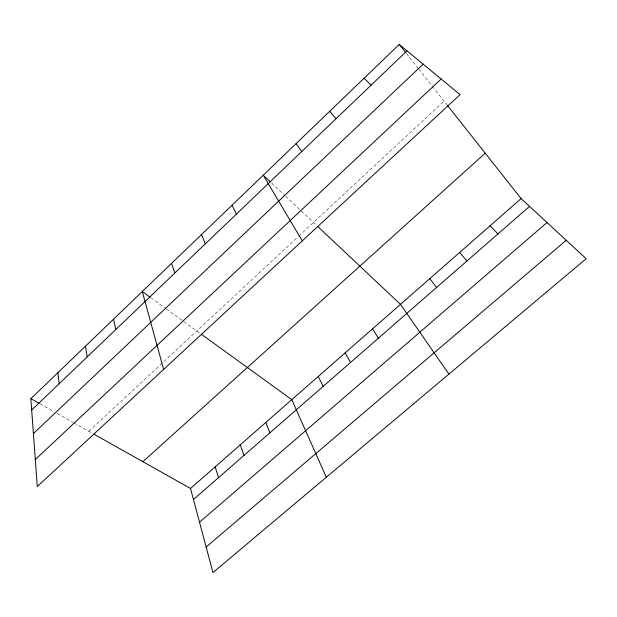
<?xml version="1.0" encoding="UTF-8"?>
<svg xmlns="http://www.w3.org/2000/svg" width="617" height="617" viewBox="0 0 617 617"><rect width="100%" height="100%" fill="white"/><g stroke="black" fill="none" stroke-linecap="round" stroke-linejoin="round"><path stroke-width="0.46" stroke-dasharray="3.08 2.31" d="M88.856 431.306L298.104 236.766M298.798 236.118L444.032 101.095M39.935 403.803L53.98 411.701M57.288 413.56L73.061 422.429M73.893 422.892L92.211 433.196M150.826 297.726L165.587 308.4M166.366 308.963L200.602 333.72M271.619 183.087L284.877 195.558M285.571 196.214L316.984 225.768M406.333 53.401L418.149 68.348M418.742 69.096L431.692 85.478M432.278 86.226L446.978 104.813"/><path stroke-width="0.93" d="M30.85 398.69L399.245 44.432L460.043 94.632L37.298 486.535L30.85 398.69L39.11 403.341M31.683 410.043L406.981 50.825M33.411 433.589L423.146 64.168M35.316 459.534L441.132 79.022M142.882 461.686L485.217 153.186M190.514 488.471L521.103 198.581L586.15 258.716L212.965 572.568L190.514 488.471L93.884 434.137M193.453 499.492L529.54 206.379M199.522 522.221L547.017 222.536M206.14 547.024L566.221 240.291M150.047 297.163L142.272 291.54L163.636 369.413M201.366 334.267L291.795 399.662L326.316 477.234M270.231 181.768L263.251 175.205L302.291 240.877M317.678 226.431L400.479 304.351L448.921 374.126M364.084 78.251L371.087 85.177M490.068 225.791L497.942 233.936M459.634 252.484L466.969 260.952M329.709 111.299L336.018 118.742M399.245 44.432L405.739 52.653M447.564 105.553L521.103 198.581M429.779 278.66L436.589 287.445M296.114 143.607L301.752 151.543M372.568 328.822L378.406 338.193M345.158 352.862L350.541 362.495M318.241 376.47L323.177 386.358M232.046 205.214L236.442 214.053M201.497 234.599L205.322 243.846M265.804 422.444L269.907 432.818M240.275 444.834L243.977 455.431M171.58 263.366L174.85 273.007M215.179 466.838L218.495 477.658M113.567 319.151L115.811 329.517M85.439 346.199L87.19 356.911M57.875 372.707L59.155 383.743"/></g></svg>
